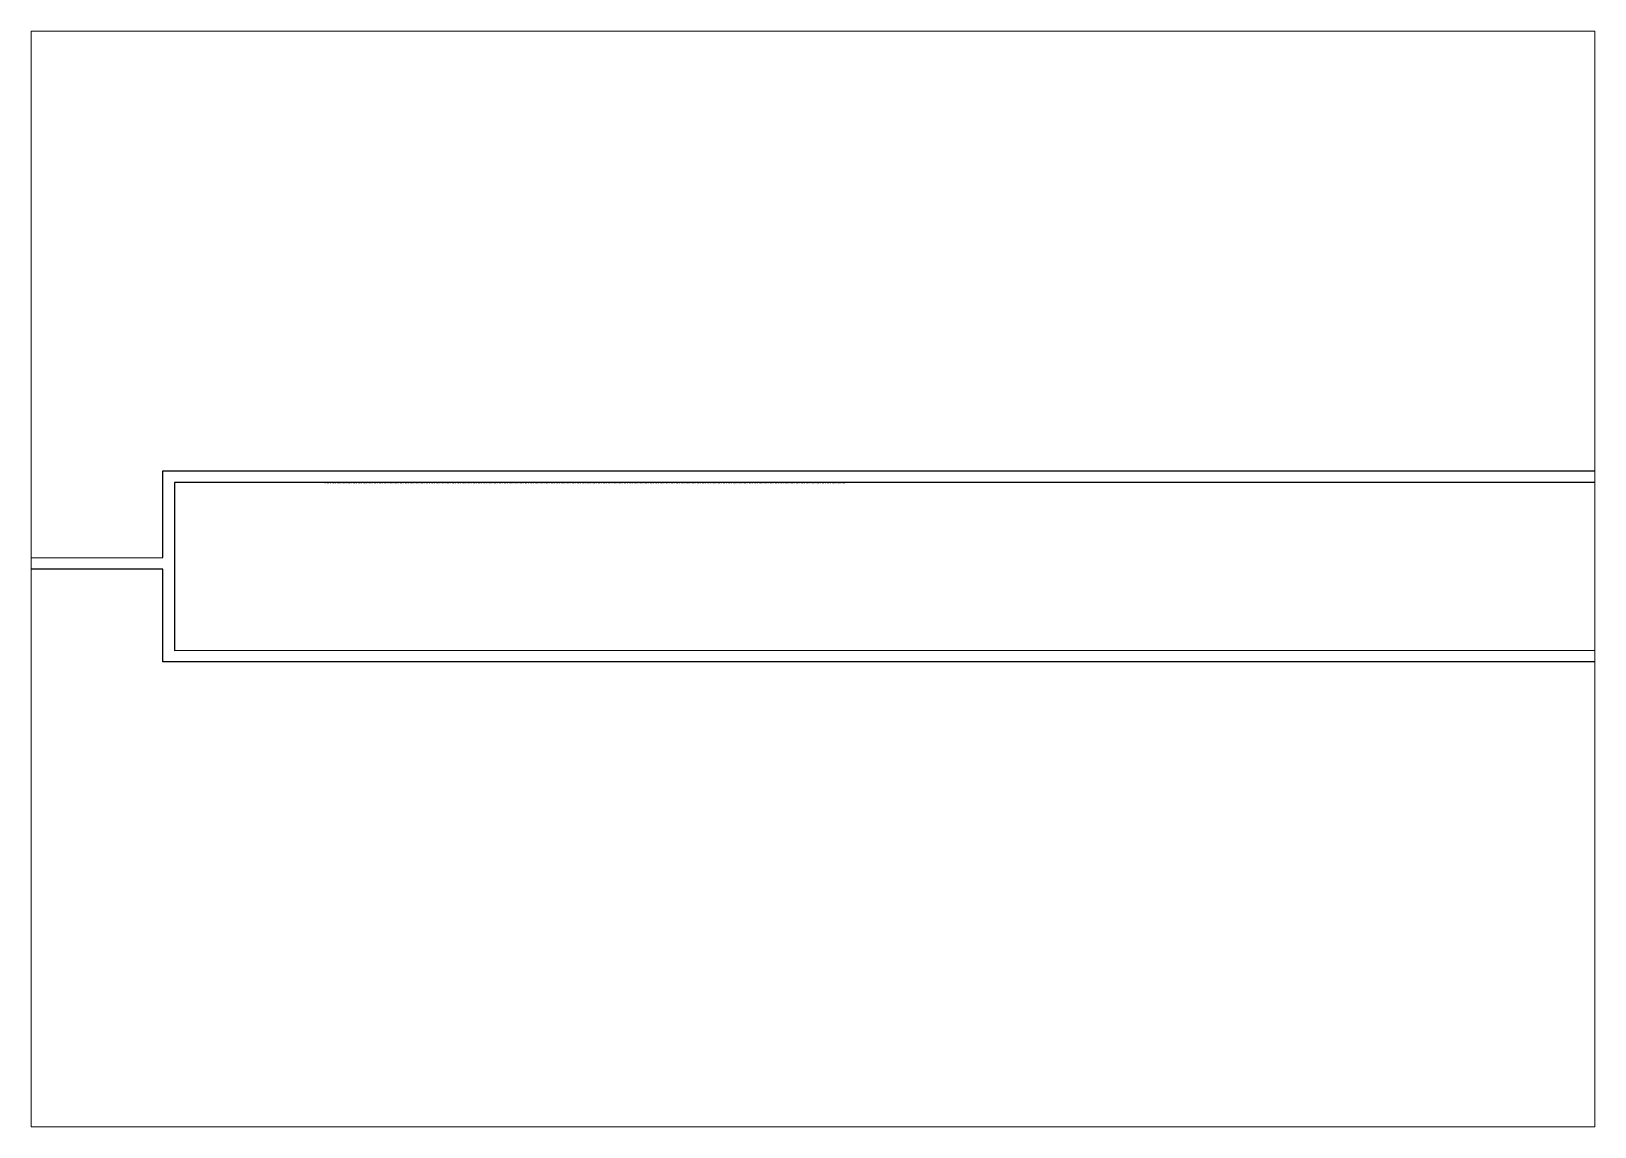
# Paper-space layout '布局1' of a CAD drawing. Extents: x 1.14 to 10.3, y 0.8 to 7.21.
# The model-space entities are those that its viewports show. They can reach past a viewport. Long polylines and large blocks are cut down to what shows.
import ezdxf

# ---------------------------------------------------------------- set-up
doc = ezdxf.new("R2010")
doc.units = 0
doc.header["$MEASUREMENT"] = 0
doc.layers.add('L8D0', color=1, linetype='Continuous')

msp = doc.modelspace()

# ---------------------------------------------------------------- linework, layer by layer
at = {"linetype": 'Continuous'}
for p in [(351, 1300), (371, 1300), (376, 1300), (381, 1300), (396, 1300), (416, 1300), (421, 1300), (426, 1300), (441, 1300), (461, 1300), (466, 1300), (471, 1300), (486, 1300), (506, 1300), (511, 1300), (516, 1300), (531, 1300), (551, 1300), (556, 1300), (561, 1300), (576, 1300), (596, 1300), (601, 1300), (606, 1300), (621, 1300), (641, 1300), (646, 1300), (651, 1300), (666, 1300), (686, 1300), (691, 1300), (696, 1300), (711, 1300), (731, 1300), (736, 1300), (741, 1300), (756, 1300), (776, 1300), (781, 1300), (786, 1300), (801, 1300), (821, 1300), (826, 1300), (831, 1300), (846, 1300), (866, 1300), (871, 1300), (876, 1300), (891, 1300), (911, 1300), (916, 1300), (921, 1300), (936, 1300), (956, 1300), (961, 1300), (966, 1300), (981, 1300), (1001, 1300), (1006, 1300), (1011, 1300), (1026, 1300), (1046, 1300), (1051, 1300), (1056, 1300), (1071, 1300), (1091, 1300), (1096, 1300), (1101, 1300), (1116, 1300), (1136, 1300), (1141, 1300), (1146, 1300), (1161, 1300), (1181, 1300), (1186, 1300), (1191, 1300), (1206, 1300), (1226, 1300), (1231, 1300), (1236, 1300), (1251, 1300), (1271, 1300), (1276, 1300), (1281, 1300), (1296, 1300), (1316, 1300), (1321, 1300), (1326, 1300), (1341, 1300), (1361, 1300), (1366, 1300), (1371, 1300), (1386, 1300), (1406, 1300), (1411, 1300), (1416, 1300), (1431, 1300), (1451, 1300), (1456, 1300), (1461, 1300), (1476, 1300), (1496, 1300), (1501, 1300), (1506, 1300), (1521, 1300), (1541, 1300), (1546, 1300), (1551, 1300), (1566, 1300), (1586, 1300), (1591, 1300), (1596, 1300), (1611, 1300), (1631, 1300), (1636, 1300), (1641, 1300), (1656, 1300), (1676, 1300), (1681, 1300), (1686, 1300), (1701, 1300), (1721, 1300), (1726, 1300), (1731, 1300), (1746, 1300), (1766, 1300), (1771, 1300), (1776, 1300), (1791, 1300), (1811, 1300), (1816, 1300), (1821, 1300), (1836, 1300), (1856, 1300), (1861, 1300), (1866, 1300), (1881, 1300), (1901, 1300), (1906, 1300), (1911, 1300), (1926, 1300), (1946, 1300), (1951, 1300), (1956, 1300), (1971, 1300), (1991, 1300), (1996, 1300), (2001, 1300), (2016, 1300), (2036, 1300), (2041, 1300), (2046, 1300), (2061, 1300), (2081, 1300), (2086, 1300), (2091, 1300), (2106, 1300), (2126, 1300), (2131, 1300), (2136, 1300), (2151, 1300), (2171, 1300), (2176, 1300), (2181, 1300), (2196, 1300), (2216, 1300), (2221, 1300), (2226, 1300), (2241, 1300), (2261, 1300), (2266, 1300), (2271, 1300), (2286, 1300), (2306, 1300), (2311, 1300), (2316, 1300), (2331, 1300), (2351, 1300), (2356, 1300), (2361, 1300), (2376, 1300), (2396, 1300), (2401, 1300), (2406, 1300), (2421, 1300), (2441, 1300), (2446, 1300), (2451, 1300), (2466, 1300), (2486, 1300), (2491, 1300), (2496, 1300), (2511, 1300), (2531, 1300), (2536, 1300), (2541, 1300), (2556, 1300), (2576, 1300), (2581, 1300), (2586, 1300), (2601, 1300), (2621, 1300), (2626, 1300), (2631, 1300), (2646, 1300), (2666, 1300), (2671, 1300), (2676, 1300), (2691, 1300), (2711, 1300), (2716, 1300), (2721, 1300), (2736, 1300), (2756, 1300), (2761, 1300), (2766, 1300), (2781, 1300), (2801, 1300), (2806, 1300), (2811, 1300), (2826, 1300), (2846, 1300), (2851, 1300), (2856, 1300), (2871, 1300), (2891, 1300), (2896, 1300), (2901, 1300), (2916, 1300), (2936, 1300), (2941, 1300), (2946, 1300), (2961, 1300), (2981, 1300), (2986, 1300), (2991, 1300), (3006, 1300), (3026, 1300), (3031, 1300), (3036, 1300), (3051, 1300), (3071, 1300), (3076, 1300), (3081, 1300), (3096, 1300), (3116, 1300), (3121, 1300), (3126, 1300), (3141, 1300), (3161, 1300), (3166, 1300), (3171, 1300), (3186, 1300), (3206, 1300), (3211, 1300), (3216, 1300), (3231, 1300), (3251, 1300), (3256, 1300), (3261, 1300), (3276, 1300), (3296, 1300), (3301, 1300), (3306, 1300), (3321, 1300), (3341, 1300), (3346, 1300), (3351, 1300), (3366, 1300), (3386, 1300), (3391, 1300), (3396, 1300), (3411, 1300), (3431, 1300), (3436, 1300), (3441, 1300), (3456, 1300), (3476, 1300), (3481, 1300), (3486, 1300), (3501, 1300), (3521, 1300), (3526, 1300), (3531, 1300), (3546, 1300), (3566, 1300), (3571, 1300), (3576, 1300), (3591, 1300), (3611, 1300), (3616, 1300), (3621, 1300), (3636, 1300), (3656, 1300), (3661, 1300), (3666, 1300), (3681, 1300), (3701, 1300), (3706, 1300), (3711, 1300), (3726, 1300), (3746, 1300), (3751, 1300), (3756, 1300), (3771, 1300), (3791, 1300), (3796, 1300), (3801, 1300), (3816, 1300), (3836, 1300), (3841, 1300), (3846, 1300), (3861, 1300), (3881, 1300), (3886, 1300), (3891, 1300), (3906, 1300), (3926, 1300), (3931, 1300), (3936, 1300), (3951, 1300), (3971, 1300), (3976, 1300), (3981, 1300), (3996, 1300), (4016, 1300), (4021, 1300), (4026, 1300), (4041, 1300), (4061, 1300), (4066, 1300), (4071, 1300), (4086, 1300), (4106, 1300), (4111, 1300), (4116, 1300), (4131, 1300), (4151, 1300), (4156, 1300), (4161, 1300), (4176, 1300), (4196, 1300), (4201, 1300), (4206, 1300), (4221, 1300), (4241, 1300), (4246, 1300), (4251, 1300), (4266, 1300), (4286, 1300), (4291, 1300), (4296, 1300), (4311, 1300), (4331, 1300), (4336, 1300), (4341, 1300), (4356, 1300), (4376, 1300), (4381, 1300), (4386, 1300), (4401, 1300), (4421, 1300), (4426, 1300), (4431, 1300), (4446, 1300), (4466, 1300), (4471, 1300), (4476, 1300), (4491, 1300), (4511, 1300), (4516, 1300), (4521, 1300), (4536, 1300), (4556, 1300), (4561, 1300), (4566, 1300), (4581, 1300), (4601, 1300), (4606, 1300), (4611, 1300), (4626, 1300), (4646, 1300), (4651, 1300), (4656, 1300), (4671, 1300), (4691, 1300), (4696, 1300), (4701, 1300), (4716, 1300), (4736, 1300), (4741, 1300), (4746, 1300), (4761, 1300), (4781, 1300), (4786, 1300), (4791, 1300), (4806, 1300), (4826, 1300), (4831, 1300), (4836, 1300)]:
    msp.add_point(p, dxfattribs=at)
at = {"layer": 'L8D0'}
for points in [[(-2805.76, 648.655), (-1050, 650), (-1050, 1300), (-1050, 1400), (12050, 1400)], [(12050, -250), (-1050, -250), (-1050, 550), (-2806.168, 550)]]:
    msp.add_lwpolyline(points, dxfattribs=at)
msp.add_lwpolyline([(-950, -152), (11950, -150), (11950, 1300), (-950, 1300)], close=True, dxfattribs=at)

psp = doc.layouts.new('布局1')

# ---------------------------------------------------------------- viewports
at = {"layer": '0', "linetype": 'Continuous'}
psp.add_viewport(center=(5.7221, 4.0083), size=(9.1553, 6.413333), view_center_point=(4564.274, 465.4098), view_height=9458.908033, dxfattribs=at)

doc.saveas('drawing.dxf')
